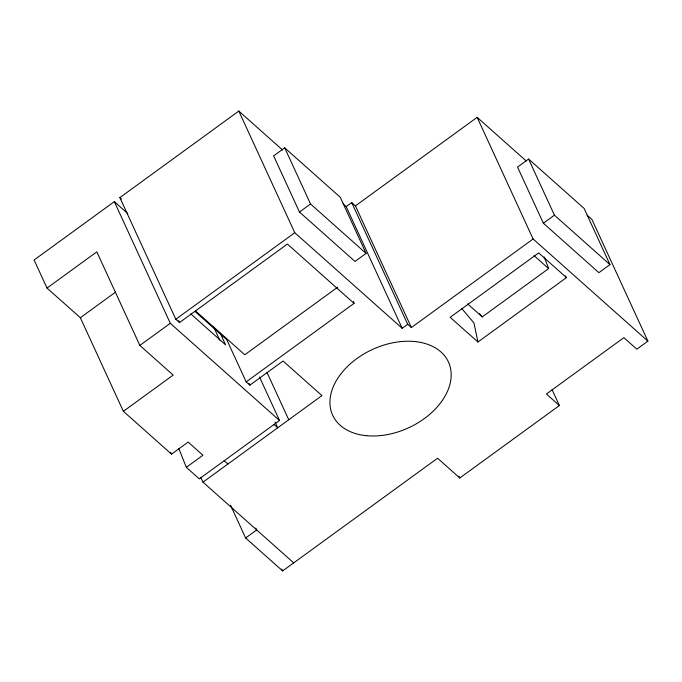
<?xml version="1.0" encoding="UTF-8"?>
<svg xmlns="http://www.w3.org/2000/svg" width="682" height="682" viewBox="0 0 682 682"><rect width="100%" height="100%" fill="white"/><g stroke="black" fill="none" stroke-linecap="round" stroke-linejoin="round"><path stroke-width="1.02" d="M127.781 213.611L114.329 201.633L34.1 260.004L47.015 288.077L80.34 317.727L123.382 411.314L171.523 454.152L188.121 442.072L202.929 455.252L186.331 467.332L199.289 478.866L279.518 420.496L259.535 377.044M195.061 311.512L226.799 339.755L246.168 381.869L354.06 303.379L287.403 244.062L179.519 322.56L175.811 319.261L119.862 197.61L238.811 111.064L282.561 149.997M47.015 288.077L96.81 251.846L139.853 345.433L173.177 375.083L123.382 411.314M284.709 147.824L273.644 155.88L299.466 212.025L355.015 261.453L366.081 253.397L340.25 197.251L284.709 147.824L310.532 203.978L366.081 253.397M80.34 317.727L115.539 292.118M299.466 212.025L310.532 203.978M139.853 345.433L170.278 323.294L279.518 420.496M175.811 319.261L294.769 232.715L402.15 328.281L407.683 324.248L411.391 327.548L533.111 238.99L647.9 341.136L636.835 349.184L623.877 337.658L546.418 394.008L559.376 405.543L459.787 477.997L437.571 458.227L282.646 570.936L245.622 537.987L230.559 505.234M343.012 203.79L346.2 206.62L351.733 202.597L355.433 205.887L411.391 327.548M355.433 205.887L477.153 117.33L526.24 161.012M337.675 287.19L244.787 354.776L195.589 311.001M528.601 159.034L517.536 167.09L543.366 223.236L598.907 272.664L609.972 264.616L584.15 208.462L528.601 159.034L554.432 215.188L609.972 264.616M246.168 381.869L249.868 385.168L283.073 361.017L321.947 395.611L202.997 482.157L200.772 477.332M543.366 223.236L554.432 215.188M467.588 303.857L482.242 316.9L548.635 268.597L544.202 256.986M566.461 277.617L538.686 252.903L450.163 317.309L477.937 342.014L566.461 277.617L565.335 275.843M245.622 537.987L256.688 529.94L255.801 528.013M587.193 215.256L591.942 219.476L647.9 341.136M533.98 255.554L548.635 268.597M119.862 197.61L121.447 199.025M190.772 313.882L225.597 344.87L220.252 333.251M273.985 424.519L277.685 427.819L275.025 422.039M224.19 460.751L227.89 464.041M202.997 482.157L293.712 562.889M479.523 313.677L482.242 316.9M461.697 308.426L473.939 322.936L477.937 342.014M170.568 452.277L171.523 454.152M477.153 117.33L533.111 238.99M552.062 389.635L559.376 405.543M351.733 202.597L407.683 324.248M346.2 206.62L402.15 328.281M458.901 476.087L459.787 477.997M238.811 111.064L294.769 232.715M267.012 372.491L288.75 419.762M248.998 383.258L249.868 385.168M213.475 326.55L219.715 340.105M178.633 320.642L179.519 322.56M114.329 201.633L170.278 323.294M281.76 569.01L282.646 570.936M178.795 448.483L186.331 467.332M353.455 301.367L354.06 303.379M366.66 435.713A63.724 43.137 -24.7 0 0 450.768 369.576A63.724 43.137 -24.7 0 0 354.239 360.565A63.724 43.137 -24.7 0 0 366.66 435.713"/></g></svg>
